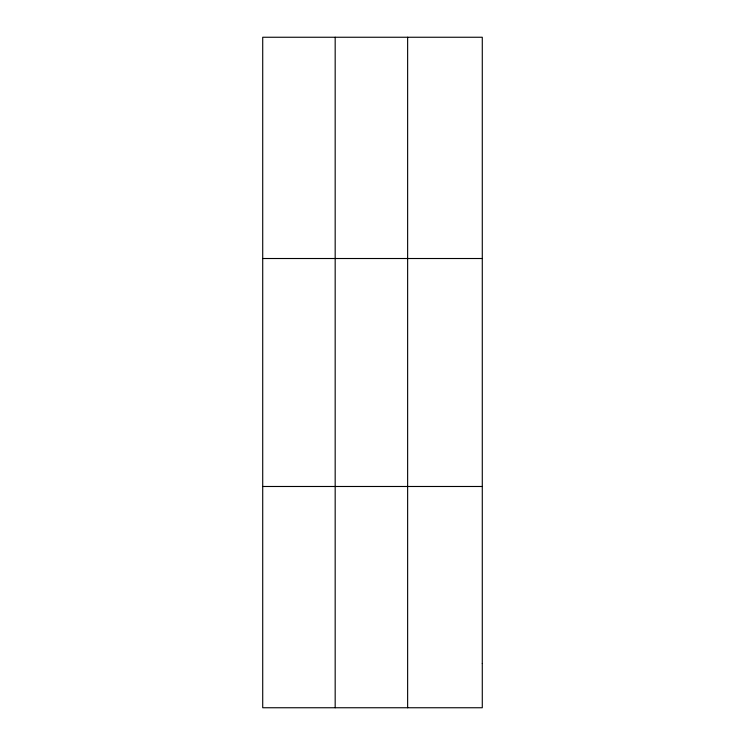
<?xml version="1.0" encoding="UTF-8"?>
<svg xmlns="http://www.w3.org/2000/svg" width="745" height="745" viewBox="0 0 745 745"><rect width="100%" height="100%" fill="white"/><g stroke="black" fill="none" stroke-linecap="round" stroke-linejoin="round"><path stroke-width="1.12" d="M335.175 707.75L335.175 37.25M407.636 707.75L407.636 37.25M262.715 258.515L482.285 258.515M262.715 486.485L482.285 486.485M482.285 663.497L482.285 707.75L262.715 707.75L262.715 37.25L482.285 37.25L482.285 663.497"/></g></svg>
